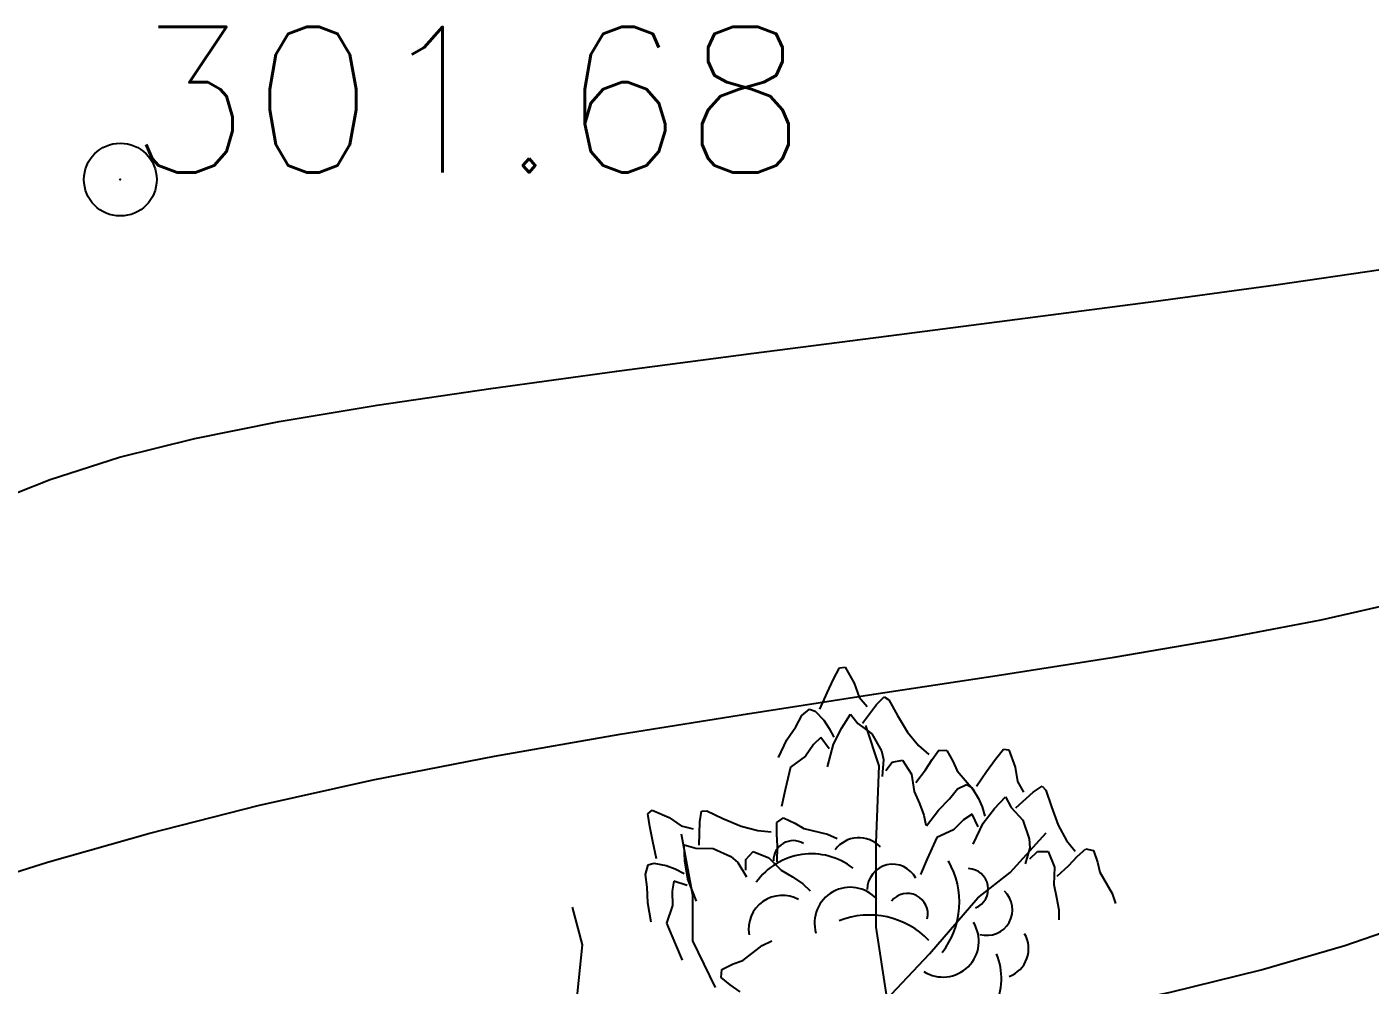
# Model space of a CAD drawing. Header units: millimetres. Extents: x 524954 to 526204, y 9523489 to 9524010.
# Drawn here: x 526091.63 to 526100.85, y 9523826 to 9523832.59 of the extents above; entities that cross this region are included whole.
import ezdxf

# ---------------------------------------------------------------- set-up
doc = ezdxf.new("R2010")
doc.units = ezdxf.units.MM
doc.header["$PDMODE"] = 32
doc.header["$PDSIZE"] = 0.5
doc.linetypes.add('ACAD_ISO12W100', pattern=[21, 12, -3, 0, -3, 0, -3])
for name, color, linetype in [('Arbre', 34, 'ACAD_ISO12W100'), ('CN_01_00', 3, 'Continuous'), ('CN_10_00', 1, 'Continuous'), ('TopoAlt', 3, 'Continuous'), ('TOPOJIS', 7, 'Continuous')]:
    doc.layers.add(name, color=color, linetype=linetype)
doc.styles.add('Simplex 1.0', font='Simplex.shx', dxfattribs={"width": 0.99, "height": 1})

# ---------------------------------------------------------------- blocks, each defined once
blk = doc.blocks.new('TCPOINT M')
at = {"color": 0}
blk.add_point((0, 0), dxfattribs=at)
at = {"layer": 'TopoAlt', "style": 'Simplex 1.0', "width": 0.99}
blk.add_attdef('ALT', (0.15, 0.15), '', height=1, dxfattribs=at)
blk = doc.blocks.new('v088')
at = {"color": 3, "linetype": 'Continuous'}
for p, q in [((-0.0239, 12.3184), (0.0161, 12.3965)), ((0.0161, 12.3965), (0.0546, 12.3999)), ((0.0546, 12.3999), (0.1184, 12.2906)), ((-0.0686, 12.2238), (-0.0239, 12.3184)), ((0.1184, 12.2906), (0.1522, 12.1952)), ((-0.1179, 12.1126), (-0.0686, 12.2238)), ((0.1522, 12.1952), (0.2074, 12.1313)), ((0.2717, 12.1435), (0.3242, 12.1966)), ((0.3242, 12.1966), (0.3557, 12.1751)), ((-0.2428, 12.0693), (-0.1881, 12.111)), ((-0.1881, 12.111), (-0.1505, 12.0986)), ((-0.1505, 12.0986), (-0.0915, 12.0354)), ((0.1746, 12.0155), (0.2717, 12.1435)), ((0.3557, 12.1751), (0.415, 12.0689)), ((-0.2828, 11.9912), (-0.2428, 12.0693)), ((-0.0915, 12.0354), (-0.0536, 11.98)), ((0.0317, 11.9844), (0.0922, 12.0781)), ((0.0922, 12.0781), (0.1437, 12.0135)), ((0.1437, 12.0135), (0.2395, 11.9416)), ((0.415, 12.0689), (0.4841, 11.9528)), ((-0.344, 11.9013), (-0.2828, 11.9912)), ((-0.1123, 11.9179), (-0.1618, 11.8694)), ((-0.0542, 11.8389), (-0.1123, 11.9179)), ((-0.0536, 11.98), (-0.0225, 11.9193)), ((-0.0252, 11.8718), (0.0317, 11.9844)), ((0.2395, 11.9416), (0.3048, 11.8248)), ((0.4841, 11.9528), (0.5601, 11.8616)), ((-0.4033, 11.7804), (-0.344, 11.9013)), ((-0.1618, 11.8694), (-0.2169, 11.7884)), ((-0.066, 11.7153), (-0.0252, 11.8718)), ((0.3048, 11.8248), (0.32, 11.7651)), ((0.5601, 11.8616), (0.6304, 11.8005)), ((0.6527, 11.7656), (0.6994, 11.8293)), ((0.6994, 11.8293), (0.7544, 11.828)), ((0.7544, 11.828), (0.796, 11.7537)), ((1.0886, 11.7676), (1.1424, 11.8368)), ((1.1424, 11.8368), (1.1809, 11.833)), ((1.1809, 11.833), (1.2232, 11.7138)), ((-0.2169, 11.7884), (-0.3202, 11.714)), ((0.32, 11.7651), (0.3106, 11.6498)), ((0.3344, 11.6895), (0.378, 11.7487)), ((0.378, 11.7487), (0.4498, 11.7623)), ((0.4498, 11.7623), (0.5114, 11.6644)), ((0.6075, 11.6944), (0.6527, 11.7656)), ((0.796, 11.7537), (0.824, 11.6885)), ((1.027, 11.683), (1.0886, 11.7676)), ((-0.3202, 11.714), (-0.3572, 11.5582)), ((0.5114, 11.6644), (0.5299, 11.5465)), ((0.5418, 11.6075), (0.6075, 11.6944)), ((0.824, 11.6885), (0.9344, 11.5607)), ((0.9578, 11.583), (1.027, 11.683)), ((1.2232, 11.7138), (1.2386, 11.6137)), ((-0.3572, 11.5582), (-0.3824, 11.4437)), ((0.5299, 11.5465), (0.5653, 11.4632)), ((0.7732, 11.4945), (0.827, 11.5637)), ((0.827, 11.5637), (0.8886, 11.5945)), ((0.8886, 11.5945), (0.9232, 11.5753)), ((0.9232, 11.5753), (0.9693, 11.5022)), ((0.9344, 11.5607), (0.97, 11.497)), ((1.2271, 11.433), (1.3463, 11.5407)), ((1.2386, 11.6137), (1.2809, 11.5407)), ((1.3463, 11.5407), (1.4079, 11.583)), ((1.4079, 11.583), (1.4348, 11.556)), ((1.4348, 11.556), (1.4733, 11.4406)), ((0.5653, 11.4632), (0.5962, 11.3829)), ((0.6962, 11.4176), (0.7732, 11.4945)), ((0.9693, 11.5022), (0.9963, 11.4406)), ((0.9963, 11.4406), (1.0155, 11.3753)), ((1.0809, 11.4291), (1.1578, 11.5099)), ((1.1578, 11.5099), (1.1963, 11.4368)), ((1.4733, 11.4406), (1.5194, 11.3137)), ((-1.2987, 11.3921), (-1.2695, 11.4174)), ((-1.2853, 11.3054), (-1.2987, 11.3921)), ((-1.2695, 11.4174), (-1.1537, 11.3664)), ((-1.1537, 11.3664), (-1.0704, 11.3089)), ((-0.9434, 11.3371), (-0.9319, 11.4109)), ((-0.9319, 11.4109), (-0.8938, 11.412)), ((-0.8938, 11.412), (-0.7835, 11.3608)), ((-0.7835, 11.3608), (-0.6595, 11.3072)), ((-0.4126, 11.3334), (-0.3673, 11.3647)), ((-0.3673, 11.3647), (-0.2901, 11.3288)), ((0.5962, 11.3829), (0.6091, 11.3149)), ((0.6155, 11.3099), (0.6962, 11.4176)), ((0.8693, 11.3522), (0.8001, 11.2829)), ((0.927, 11.3906), (0.8693, 11.3522)), ((0.9693, 11.3022), (0.927, 11.3906)), ((1.004, 11.3291), (1.0809, 11.4291)), ((1.1963, 11.4368), (1.2771, 11.3483)), ((1.2771, 11.3483), (1.3194, 11.2214)), ((-1.266, 11.2026), (-1.2853, 11.3054)), ((-1.0704, 11.3089), (-0.9882, 11.2895)), ((-0.9469, 11.1764), (-0.9434, 11.3371)), ((-0.6595, 11.3072), (-0.5444, 11.2779)), ((-0.5444, 11.2779), (-0.4516, 11.2697)), ((-0.4131, 11.2545), (-0.4126, 11.3334)), ((-0.2901, 11.3288), (-0.2291, 11.2925)), ((-0.2291, 11.2925), (-0.0648, 11.2537)), ((0.8001, 11.2829), (0.6847, 11.2291)), ((0.9347, 11.1829), (1.004, 11.3291)), ((1.5194, 11.3137), (1.5771, 11.2099)), ((-1.2408, 11.0836), (-1.266, 11.2026)), ((-1.0503, 11.1789), (-0.9708, 11.1567)), ((-1.0444, 11.0675), (-1.0503, 11.1789)), ((-0.4079, 11.1703), (-0.4131, 11.2545)), ((-0.4102, 11.0614), (-0.4079, 11.1703)), ((-0.0648, 11.2537), (0.0014, 11.223)), ((0.6847, 11.2291), (0.6193, 11.0829)), ((1.3194, 11.2214), (1.3232, 11.1598)), ((1.5771, 11.2099), (1.6348, 11.1368)), ((-0.9708, 11.1567), (-0.851, 11.1547)), ((-0.851, 11.1547), (-0.7296, 11.0984)), ((-0.7296, 11.0984), (-0.6822, 11.0589)), ((-0.6263, 11.0061), (-0.6257, 11.0796)), ((-0.6257, 11.0796), (-0.5755, 11.1328)), ((-0.5755, 11.1328), (-0.4682, 11.0896)), ((-0.4682, 11.0896), (-0.3841, 11.005)), ((0.6193, 11.0829), (0.5731, 10.9752)), ((1.3232, 11.1598), (1.2925, 11.0483)), ((1.3232, 11.0829), (1.3771, 11.1329)), ((1.3771, 11.1329), (1.4502, 11.1329)), ((1.4502, 11.1329), (1.4925, 11.0252)), ((1.5925, 11.0368), (1.6502, 11.0983)), ((1.6502, 11.0983), (1.7079, 11.1522)), ((1.7079, 11.1522), (1.7617, 11.1406)), ((1.7617, 11.1406), (1.7887, 11.0598)), ((-1.3166, 10.9752), (-1.2967, 11.0411)), ((-1.2967, 11.0411), (-1.2589, 11.0531)), ((-1.2589, 11.0531), (-1.1741, 11.0365)), ((-1.1741, 11.0365), (-1.1109, 11.0139)), ((-1.1109, 11.0139), (-1.0501, 10.983)), ((-1.0245, 10.9429), (-1.0444, 11.0675)), ((-0.6822, 11.0589), (-0.6222, 10.96)), ((-0.3841, 11.005), (-0.3065, 10.9583)), ((1.4925, 11.0252), (1.4886, 10.906)), ((1.5117, 10.9637), (1.5925, 11.0368)), ((1.7887, 11.0598), (1.8041, 10.9906)), ((1.8041, 10.9906), (1.8887, 10.8444)), ((-1.3032, 10.8885), (-1.3166, 10.9752)), ((-1.3, 10.7798), (-1.3032, 10.8885)), ((-1.122, 10.9292), (-1.1336, 10.8608)), ((-1.0286, 10.8992), (-1.122, 10.9292)), ((-0.9657, 10.7922), (-1.0245, 10.9429)), ((-0.3065, 10.9583), (-0.2344, 10.9114)), ((-0.2344, 10.9114), (-0.1841, 10.8638)), ((1.4886, 10.906), (1.5079, 10.8175)), ((-1.1336, 10.8608), (-1.1308, 10.7629)), ((1.5079, 10.8175), (1.5233, 10.7329)), ((1.8887, 10.8444), (1.9118, 10.7752)), ((-1.2771, 10.6471), (-1.3, 10.7798)), ((-1.1308, 10.7629), (-1.1708, 10.642)), ((1.5233, 10.7329), (1.5233, 10.6636)), ((-1.1708, 10.642), (-1.1094, 10.4942)), ((-0.514, 10.4875), (-0.4484, 10.5194)), ((-1.1094, 10.4942), (-1.0628, 10.3867)), ((-0.648, 10.3846), (-0.514, 10.4875)), ((-0.7912, 10.3231), (-0.7146, 10.3603)), ((-0.7146, 10.3603), (-0.648, 10.3846)), ((-0.7957, 10.2682), (-0.7912, 10.3231)), ((-0.7348, 10.218), (-0.7957, 10.2682)), ((-0.6662, 10.1688), (-0.7348, 10.218))]:
    blk.add_line(p, q, dxfattribs=at)
at = {"linetype": 'Continuous'}
for p, q in [((0.2897, 11.7219), (0.1969, 11.9998)), ((0.2697, 11.1929), (0.2897, 11.7219)), ((1.1882, 10.9882), (1.4374, 11.2608)), ((-0.9914, 10.8307), (-1.0686, 11.252)), ((0.2693, 10.6145), (0.2697, 11.1929)), ((0.9679, 10.8157), (1.1882, 10.9882)), ((-0.9911, 10.5198), (-0.9914, 10.8307)), ((0.6339, 10.4293), (0.9679, 10.8157)), ((-1.7492, 10.4915), (-1.8168, 10.7513)), ((0.3448, 10.1217), (0.2693, 10.6145)), ((-0.8352, 10.1996), (-0.9911, 10.5198)), ((-1.8059, 9.9306), (-1.7492, 10.4915)), ((0.3358, 10.1122), (0.6339, 10.4293))]:
    blk.add_line(p, q, dxfattribs=at)
at = {"color": 3, "linetype": 'Continuous'}
for centre, major_axis, start_param, end_param in [((-0.3005, 11.0717), (0.0964, 0.0964), 0.254619, 2.377018), ((0.1501, 11.0237), (0.1445, 0.1445), 6.263619, 7.998733), ((-0.1756, 10.6509), (0.3298, 0.3298), 0.12682, 1.733702), ((0.3829, 10.8698), (-0.1246, 0.1246), 4.396235, 7.060094), ((0.2754, 10.7857), (0.3995, 0.3995), 4.836335, 6.022049), ((0.8987, 10.8757), (0.099, 0.099), 4.31771, 7.031286), ((0.0911, 10.6412), (0.1741, 0.1741), 6.236163, 8.918901), ((-0.3757, 10.5998), (0.1641, 0.1641), 0.282297, 2.520721), ((0.4834, 10.7051), (-0.099, 0.099), 3.680741, 6.394318), ((1.0287, 10.7332), (-0.1246, 0.1246), 2.081137, 4.744996), ((0.2226, 10.1318), (-0.3995, 0.3995), 4.689978, 5.875693), ((0.7276, 10.5169), (-0.1741, 0.1741), 1.793126, 4.475865), ((1.1114, 10.4666), (-0.1445, 0.1445), 2.713295, 4.448408), ((0.6623, 10.2582), (-0.3298, 0.3298), 2.69514, 4.302022)]:
    blk.add_ellipse(centre, major_axis=major_axis, ratio=1, start_param=start_param, end_param=end_param, dxfattribs=at)

msp = doc.modelspace()

# ---------------------------------------------------------------- linework, layer by layer
at = {"layer": 'CN_01_00', "flags": 128}
for points, elevation in [([(526091.3213, 9523829.293), (526091.7866, 9523829.4771), (526092.2636, 9523829.6291), (526092.7791, 9523829.7585), (526093.3596, 9523829.8746), (526094.0317, 9523829.9867), (526094.8123, 9523830.1023), (526095.6795, 9523830.2215), (526096.6015, 9523830.3428), (526097.5468, 9523830.4643), (526098.4836, 9523830.5844), (526099.3803, 9523830.7013), (526100.2053, 9523830.8135), (526100.9269, 9523830.9192)], 301), ([(526091.3529, 9523824.1242), (526092.0502, 9523824.3418), (526092.7817, 9523824.5576), (526093.5379, 9523824.7646), (526094.3093, 9523824.9557), (526095.0868, 9523825.1261), (526095.863, 9523825.2786), (526096.631, 9523825.4185), (526097.3837, 9523825.5508), (526098.1143, 9523825.6806), (526098.8158, 9523825.8129), (526099.4813, 9523825.9528), (526100.1039, 9523826.1053), (526100.6778, 9523826.2739), (526101.2028, 9523826.4547)], 299)]:
    msp.add_lwpolyline(points, dxfattribs=dict(at, elevation=elevation))
at = {"layer": 'CN_10_00', "elevation": 300, "flags": 128}
msp.add_lwpolyline([(526091.1065, 9523826.6375), (526091.7674, 9523826.8465), (526092.4698, 9523827.0464), (526093.2152, 9523827.2353), (526094.0055, 9523827.4116), (526094.839, 9523827.5742), (526095.7016, 9523827.7249), (526096.5759, 9523827.8661), (526097.4446, 9523828.0001), (526098.2902, 9523828.1293), (526099.0955, 9523828.2562), (526099.843, 9523828.383), (526100.5154, 9523828.5123), (526101.0995, 9523828.6454)], dxfattribs=at)

# ---------------------------------------------------------------- block references
at = {"layer": 'Arbre'}
msp.add_blockref('v088', (526097.191, 9523815.786), dxfattribs=at)
at = {"layer": 'TOPOJIS'}
ref = msp.add_blockref('TCPOINT M', (526092.2682, 9523831.5378, 301.68), dxfattribs=at)
ref.add_attrib('ALT', '301.68', (526092.3182, 9523831.5878, 301.68), dxfattribs={"layer": 'TopoAlt', "height": 1, "style": 'Simplex 1.0', "width": 0.99})

doc.saveas('drawing.dxf')
